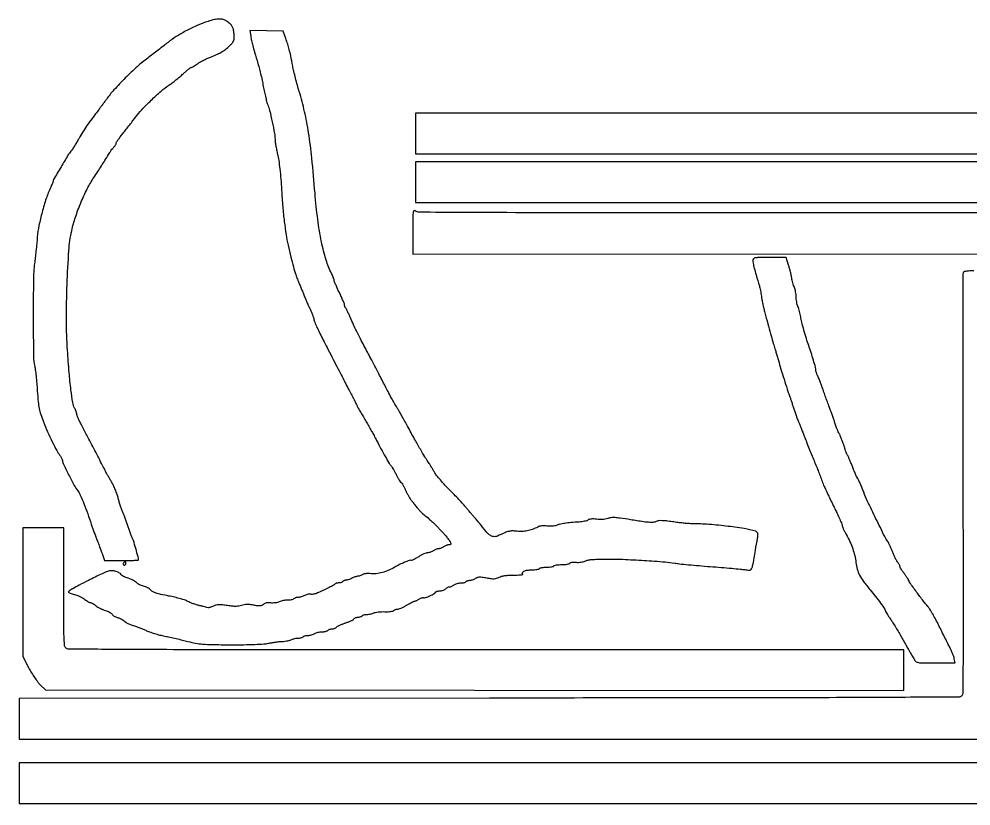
# Model space of a CAD drawing. Extents: x 0 to 1200, y 0 to 2041.
# Drawn here: x 0 to 725, y 1441 to 2041 of the extents above; entities that cross this region are included whole.
import ezdxf

# ---------------------------------------------------------------- set-up
doc = ezdxf.new("R2010")
doc.units = 0

msp = doc.modelspace()

# ---------------------------------------------------------------- linework, layer by layer
for points in [[(144, 2039.063375, 0.025963), (136.20348, 2036.122873, 0.017905), (127.697446, 2032.030962, 0.018076), (119.700339, 2027.448548, 0.031769), (113.5, 2023.022045, -0.004309), (110.210706, 2020.389745, -0.002234), (106.059375, 2017.15578, -0.00222), (101.764193, 2013.870811, -0.003374), (98, 2011.058134, 0.024954), (90.185675, 2004.675824, 0.012534), (80.945893, 1995.89681, 0.012446), (72.303456, 1986.822163, 0.029964), (66.5, 1979.589623, -0.001477), (64.858592, 1977.286801, -0.001564), (63.234375, 1975.037168, -0.00149), (61.823296, 1973.107681, -0.007145), (61, 1972.021785, 0.004667), (55.698634, 1965.101012, 0.00998), (51.763585, 1959.639712, 0.012029), (48.550542, 1954.739386, 0.0116), (45.536269, 1949.631239, -0.007141), (43.921417, 1946.838018, -0.006866), (42.20662, 1944.054861, -0.006816), (40.62818, 1941.643339, -0.024614), (39.528523, 1940.173796, 0.036899), (37.271483, 1936.99796, 0.002926), (31.973695, 1928.124717, 0.001078), (26.363381, 1918.554732, 0.132794), (26, 1917.210641, -0.093231), (25.937026, 1916.875848, -0.003336), (25.452011, 1915.656289, -0.006046), (24.849253, 1914.21976, -0.004188), (24.134507, 1912.609531, 0.024415), (20.685495, 1903.906384, 0.01652), (17.577777, 1893.695684, 0.01661), (15.182461, 1883.428388, 0.027049), (13.917267, 1874.571791, -0.002411), (13.462516, 1869.67653, -0.001638), (12.899759, 1864.108589, -0.00165), (12.321125, 1858.736926, -0.003312), (11.822139, 1854.5, 0.028141), (10.972094, 1841.942259, 0.003185), (10.830932, 1813.429958, 0.002139), (10.998297, 1784.052816, 0.052872), (11.933538, 1776, -0.024086), (12.385276, 1773.416482, -0.004541), (12.939321, 1768.655857, -0.004845), (13.482627, 1763.077454, -0.004423), (13.935994, 1757.317811, 0.006426), (14.620949, 1749.040007, 0.024839), (15.365891, 1743.941282, 0.030685), (16.530676, 1739.492906, 0.013862), (18.57123, 1733.817811, 0.010516), (21.771441, 1726.118441, 0.010196), (25.324147, 1718.479925, 0.009983), (28.706917, 1711.913451, 0.039775), (31.169334, 1708.115141, -0.022984), (31.870028, 1707.109873, -0.024235), (32.462242, 1706.061748, -0.024796), (32.881339, 1705.113768, -0.091927), (33, 1704.473816, 0.113272), (33.537932, 1702.129769, 0.003771), (37.792693, 1693.514112, 0.00694), (42.064428, 1685.311479, 0.038075), (44.757438, 1681.111151, -0.055908), (46.65265, 1677.909941, -0.009682), (49.419683, 1671.4282, -0.010557), (52.337976, 1663.745072, -0.009921), (54.993729, 1655.785656, 0.009787), (55.500088, 1654.266715, 0.001962), (56.465871, 1651.581614, 0.002073), (57.61518, 1648.465449, 0.001933), (58.816985, 1645.285656, -0.001254), (60.080312, 1641.956773, -0.001026), (61.414698, 1638.391724, -0.001036), (62.62835, 1635.108036, -0.002735), (63.479725, 1632.75), (65.165416, 1628), (78.082708, 1628, 0.005443), (83.03453, 1628.053907, 0.009076), (87.200511, 1628.220313, 0.003276), (90.707323, 1628.447255, 0.400128), (90.982862, 1628.75, 0.059699), (90.667404, 1630.954955, 0.003945), (88.95806, 1637.149307, 0.004232), (87.157309, 1643.281955, 0.053242), (86.21768, 1645.50158, -0.03291), (85.658684, 1646.685763, -0.005901), (84.790204, 1648.969214, -0.006349), (83.836816, 1651.673503, -0.005699), (82.91628, 1654.5, 0.006989), (81.951474, 1657.436662, 0.006162), (80.86505, 1660.471875, 0.006201), (79.817779, 1663.1844, 0.018585), (79.011284, 1665, -0.025791), (78.236485, 1666.814239, -0.008859), (77.299072, 1669.512828, -0.008778), (76.368492, 1672.5312, -0.010048), (75.588177, 1675.447924, 0.021731), (74.691124, 1678.512399, 0.013951), (73.399062, 1681.985817, 0.014022), (71.940968, 1685.321727, 0.02541), (70.537089, 1687.947924, -0.003172), (69.15907, 1690.271056, -0.00298), (67.781447, 1692.660026, -0.002964), (66.585085, 1694.792864, -0.010279), (65.84798, 1696.192589, 0.003167), (63.64678, 1700.520774, 0.00025), (57.715866, 1711.988018, 0.000367), (51.73471, 1723.517556, 0.001096), (47.620329, 1731.392152, -0.007772), (46.233742, 1734.134558, -0.010316), (45.063472, 1736.673189, -0.007889), (44.167978, 1738.817829, -0.095228), (44, 1739.691812, 0.070031), (43.894973, 1740.437992, 0.016963), (43.509723, 1741.625964, 0.017072), (42.969852, 1742.971158, 0.01623), (42.330971, 1744.29966, -0.080083), (40.928652, 1748.518748, -0.009768), (39.549217, 1758.200306, -0.009649), (38.201962, 1771.273177, -0.004327), (36.911957, 1788.5, -0.016239), (36.152123, 1811.09525, -0.009151), (36.62296, 1838.526765, -0.008373), (37.973505, 1864.370375, -0.036672), (40.140612, 1879.5, -0.025834), (42.954251, 1889.776816, -0.019003), (47.080175, 1900.842403, -0.019193), (51.951181, 1911.372226, -0.029793), (57.02054, 1920, 0.003054), (60.000026, 1924.501518, 0.003577), (62.769534, 1928.808823, 0.003649), (65.427988, 1933.077785, 0.003454), (68.073453, 1937.463525, -0.011769), (69.10557, 1939.111993, -0.010275), (70.260459, 1940.787542, -0.010386), (71.367148, 1942.259131, -0.029965), (72.213525, 1943.213525, 0.02888), (72.897235, 1943.981133, 0.030419), (73.475223, 1944.809711, 0.031935), (73.880869, 1945.58054, 0.105533), (74, 1946.138681, -0.144616), (74.210245, 1946.850383, -0.007297), (75.569783, 1948.884949, -0.011196), (77.296596, 1951.273014, -0.007833), (79.343943, 1953.888681, 0.00301), (81.685149, 1956.821066, 0.002067), (84.306464, 1960.17355, 0.002084), (86.803374, 1963.422159, 0.004238), (88.733372, 1966, -0.030656), (93.516125, 1971.730701, -0.012448), (100.680464, 1978.948763, -0.012474), (108.215146, 1985.81882, -0.029715), (114.222, 1990.432171, 0.012532), (116.637951, 1992.159056, 0.006536), (119.565212, 1994.42489, 0.006495), (122.510101, 1996.829652, 0.009864), (125, 1999.002437, -0.007038), (127.168127, 2000.916123, -0.010359), (129.130103, 2002.529982, -0.00601), (130.810171, 2003.822128, -0.161758), (131.336522, 2003.998226, 0.124617), (131.851092, 2004.129659, 0.008829), (133.150338, 2004.866137, 0.012023), (134.680771, 2005.820086, 0.008763), (136.336522, 2006.950325, -0.024771), (138.358725, 2008.237827, -0.012272), (141.039478, 2009.67765, -0.012148), (143.898623, 2011.037841, -0.017403), (146.5, 2012.091824, 0.019693), (151.100522, 2013.980359, 0.031453), (154.844865, 2015.986189, 0.033465), (158.13947, 2018.346126, 0.02664), (161.364637, 2021.301393, 0.03111), (162.945016, 2023.126811, 0.091208), (163.694577, 2024.60439, 0.075678), (163.942027, 2026.406173, 0.01704), (163.791072, 2029.505848, 0.028595), (163.302912, 2032.972105, 0.084002), (162.446299, 2035.215885, 0.082103), (160.887155, 2037.08152, 0.026505), (158.027494, 2039.290924, 0.086011), (155.50711, 2040.456658, 0.069572), (152.544536, 2040.822, 0.051472), (148.841224, 2040.37894, 0.021708)], [(176.475776, 2027.780572, 0.015814), (177.104522, 2024.42154, 0.01082), (178.020671, 2020.650116, 0.00673), (179.476557, 2015.458389, 0.001672), (182.002549, 2007, -0.011779), (182.902218, 2003.749168, -0.004483), (184.008577, 1999.178125, -0.004437), (185.122575, 1994.187795, -0.005419), (186.072447, 1989.5, 0.005702), (186.972983, 1985.068612, 0.006505), (187.938084, 1980.85, 0.005939), (188.845444, 1977.293371, 0.036123), (189.46751, 1975.5, -0.042688), (190.919451, 1971.129974, -0.00695), (192.884584, 1962.405673, -0.006776), (194.609851, 1953.628949, -0.045599), (195.005668, 1949.213812, 0.033997), (195.124015, 1947.429865, 0.008054), (195.570783, 1944.480134, 0.008251), (196.196183, 1941.09949, 0.008053), (196.937425, 1937.713812, -0.022099), (197.804545, 1933.142227, -0.007864), (198.650399, 1926.545717, -0.007312), (199.404704, 1918.808384, -0.005947), (199.992798, 1910.5, 0.006169), (200.898113, 1897.790219, 0.008368), (202.048958, 1886.341277, 0.0094), (203.401456, 1876.436991, 0.017621), (204.925877, 1868.5, 0.003862), (207.084169, 1859.393693, 0.00673), (209.033541, 1851.88166, 0.007525), (210.736405, 1846.013038, 0.029906), (212.047713, 1842.5, -0.00491), (212.903363, 1840.516286, -0.001927), (214.045473, 1837.765625, -0.001908), (215.257721, 1834.781625, -0.002378), (216.360072, 1832, 0.00552), (217.521162, 1829.123064, 0.003652), (218.915177, 1825.843644, 0.003675), (220.316705, 1822.676302, 0.007126), (221.491178, 1820.169853, -0.01254), (222.526476, 1817.896684, -0.011009), (223.494777, 1815.474292, -0.011133), (224.271973, 1813.248853, -0.032314), (224.673682, 1811.669853, 0.053531), (225.238731, 1809.786496, 0.006391), (226.98036, 1805.792684, 0.007563), (229.189939, 1801.088607, 0.006146), (231.695412, 1796.113753, -0.000367), (234.678258, 1790.3576, -0.000195), (238.366782, 1783.220052, -0.000194), (242.132879, 1775.918501, -0.0003), (245.37695, 1769.613753, 0.000819), (248.240929, 1764.06186, 0.001111), (250.846479, 1759.058415, 0.000737), (253.049706, 1754.865453, 0.012437), (253.813759, 1753.5, -0.012903), (254.341394, 1752.554987, -0.006746), (254.951784, 1751.353125, -0.006705), (255.545001, 1750.102872, -0.0102), (256.023313, 1749, 0.018158), (256.581627, 1747.7668, 0.0066), (257.458926, 1746.059375, 0.006534), (258.468846, 1744.2147, 0.007749), (259.472299, 1742.5, -0.0022), (260.479502, 1740.821891, -0.002023), (261.500658, 1739.0875, -0.00202), (262.398737, 1737.533546, -0.006681), (262.972299, 1736.5, 0.005157), (263.541905, 1735.466167, 0.001571), (264.425376, 1733.9125, 0.001572), (265.426094, 1732.178107, 0.001716), (266.409102, 1730.5, -0.006435), (267.563737, 1728.485548, -0.002379), (269.140439, 1725.61875, -0.002357), (270.831844, 1722.473194, -0.002837), (272.390966, 1719.5, 0.005228), (275.692189, 1713.277194, 0.005535), (279.061924, 1707.242674, 0.004565), (282.068788, 1702.104597, 0.037236), (283.633431, 1699.880371, -0.034341), (284.231284, 1699.040847, -0.005901), (285.234626, 1697.360799, -0.006403), (286.36597, 1695.355946, -0.00568), (287.492682, 1693.241496, 0.008379), (288.601538, 1691.187351, 0.011241), (289.678879, 1689.366318, 0.008531), (290.631959, 1687.891641, 0.107004), (291.107307, 1687.433681, -0.116315), (291.577598, 1686.963609, -0.008411), (292.524671, 1685.37365, -0.011421), (293.589827, 1683.412537, -0.008379), (294.684269, 1681.192185, 0.006717), (295.791456, 1678.927029, 0.008073), (296.895268, 1676.828477, 0.007047), (297.876037, 1675.093313, 0.052411), (298.436214, 1674.33029, -0.010818), (298.97746, 1673.708648, -0.003243), (299.775013, 1672.738865, -0.003249), (300.656262, 1671.638496, -0.003517), (301.5, 1670.555245, 0.009766), (303.606487, 1667.919409, 0.022845), (305.306737, 1666.055258, 0.016544), (307.468272, 1664.031134, 0.003139), (311.549848, 1660.5, -0.005903), (313.940981, 1658.408112, -0.005878), (316.285448, 1656.257463, -0.005772), (318.289856, 1654.330864, -0.022877), (319.451557, 1653.078598, 0.00557), (320.38116, 1652.004248, 0.003545), (321.48577, 1650.773709, 0.00356), (322.586762, 1649.581715, 0.006599), (323.5, 1648.632435, -0.024824), (325.3186, 1646.598686, -0.01783), (327.149554, 1644.161531, -0.013302), (328.677562, 1641.839704, -0.137523), (328.993411, 1640.75, -0.221974), (328.862452, 1640.462998, -0.078036), (328.466709, 1640.220313, -0.05909), (327.883294, 1640.054884, -0.039585), (327.19113, 1640, 0.062488), (326.358927, 1639.895586, 0.030896), (325.343408, 1639.568717, 0.030083), (324.317028, 1639.093864, 0.038541), (323.44113, 1638.531803, -0.040143), (322.551503, 1637.964941, -0.029102), (321.482707, 1637.476205, -0.029613), (320.406142, 1637.129579, -0.055179), (319.5, 1637, 0.055179), (318.593858, 1636.870421, 0.029613), (317.517293, 1636.523795, 0.029102), (316.448497, 1636.035059, 0.040143), (315.55887, 1635.468197, -0.048644), (314.642201, 1634.905741, -0.031388), (313.489206, 1634.431283, -0.031459), (312.291347, 1634.106555, -0.0505), (311.239046, 1634, 0.081918), (310.031184, 1633.800772, 0.023461), (308.259074, 1633.105564, 0.022941), (306.303703, 1632.120548, 0.022535), (304.434756, 1630.955111, -0.016105), (302.648274, 1629.808942, -0.021012), (300.940647, 1628.884453, -0.019167), (299.486086, 1628.242093, -0.148773), (298.754581, 1628.181862, 0.137341), (297.174378, 1628.087337, 0.015159), (293.753061, 1626.787669, 0.018595), (289.902174, 1625.019063, 0.018609), (286.194325, 1622.969621, -0.034595), (281.637905, 1620.637964, -0.033526), (276.756101, 1618.928663, -0.035595), (272.109281, 1617.993431, -0.067457), (268.297967, 1618.021104, 0.027636), (266.391517, 1618.186832, 0.033738), (264.602695, 1618.122412, 0.037403), (263.034432, 1617.839921, 0.06351), (261.797967, 1617.346291, -0.025153), (260.798177, 1616.855427, -0.021111), (259.694543, 1616.435116, -0.021634), (258.652065, 1616.137145, -0.053422), (257.864307, 1616.035435, 0.05773), (257.042694, 1615.922172, 0.01882), (255.867709, 1615.571594, 0.018474), (254.580958, 1615.080579, 0.019814), (253.364307, 1614.506161, -0.02118), (252.143591, 1613.933895, -0.019481), (250.844664, 1613.449327, -0.019904), (249.652977, 1613.108842, -0.058781), (248.809017, 1613.006161, 0.053235), (248.116348, 1612.929649, 0.048678), (247.433213, 1612.70806, 0.051918), (246.859508, 1612.383614, 0.10003), (246.5, 1612, -0.128561), (246.096789, 1611.615613, -0.04604), (245.363811, 1611.29375, -0.041947), (244.457084, 1611.073871, -0.038534), (243.5, 1611, 0.035301), (242.546823, 1610.93262, 0.03989), (241.651897, 1610.731666, 0.043729), (240.933637, 1610.43808, 0.136284), (240.553474, 1610.086523, -0.112534), (240.094838, 1609.62077, -0.011453), (238.76107, 1608.810231, -0.013858), (237.102677, 1607.914027, -0.010625), (235.244457, 1607.024452, 0.001693), (233.19779, 1606.089224, 0.001303), (230.969913, 1605.055008, 0.001317), (228.892126, 1604.077201, 0.003141), (227.355246, 1603.337137, -0.034276), (226.014969, 1602.791647, -0.032531), (224.589286, 1602.42311, -0.034218), (223.2861, 1602.266616, -0.089734), (222.355246, 1602.386311, 0.08747), (221.441783, 1602.507943, 0.036554), (220.203588, 1602.364674, 0.034741), (218.868668, 1602.012804, 0.037942), (217.635693, 1601.487102, -0.026769), (216.378833, 1600.917737, -0.021364), (214.970729, 1600.436836, -0.021848), (213.625561, 1600.103811, -0.049792), (212.585693, 1600, 0.047798), (211.660497, 1599.911352, 0.037584), (210.68834, 1599.646293, 0.038741), (209.814901, 1599.25754, 0.072426), (209.19589, 1598.79589, -0.109095), (208.494733, 1598.34838, -0.036752), (207.321407, 1598.014455, -0.034511), (205.928481, 1597.825542, -0.033275), (204.505549, 1597.826565, 0.037285), (202.969174, 1597.815363, 0.025243), (201.232749, 1597.58428, 0.025486), (199.568214, 1597.187968, 0.045452), (198.259659, 1596.672066, -0.051366), (196.902568, 1596.155446, -0.030568), (195.206151, 1595.811594, -0.029704), (193.400566, 1595.667791, -0.036054), (191.705388, 1595.756005, 0.029676), (189.892875, 1595.873502, 0.051786), (188.39609, 1595.726228, 0.061837), (187.158586, 1595.309152, 0.071867), (186.128751, 1594.616518, -0.075364), (184.936614, 1593.826713, -0.090262), (183.635372, 1593.488009, -0.053212), (181.80783, 1593.545992, -0.011189), (178.647658, 1594.057337, 0.016269), (175.726526, 1594.499606, 0.034552), (173.443529, 1594.610763, 0.04184), (171.467383, 1594.404383, 0.039843), (169.519381, 1593.870848, -0.043916), (167.468656, 1593.327068, -0.040053), (165.289636, 1593.127434, -0.029904), (162.595032, 1593.2582, -0.011322), (158.857301, 1593.750373, 0.010582), (154.904139, 1594.276866, 0.036365), (152.31883, 1594.37656, 0.050724), (150.233452, 1594.092215, 0.039747), (148.062216, 1593.381529, -0.005224), (146.680182, 1592.820967, -0.008178), (145.478727, 1592.370757, -0.003266), (144.449673, 1592.011785, -0.220296), (144.269622, 1592.03068, 0.073848), (144.079154, 1592.10915, 0.000466), (142.285246, 1592.552785, 0.001882), (140.231525, 1593.050451, 0.001198), (137.83781, 1593.614917, -0.015469), (135.238541, 1594.306714, -0.013381), (132.556767, 1595.18893, -0.01358), (130.169132, 1596.119772, -0.037736), (128.568188, 1596.94173, 0.058692), (126.705813, 1597.801526, 0.010413), (123.023155, 1598.918308, 0.01114), (118.627764, 1600.046893, 0.009831), (114, 1601.030341, -0.006866), (108.071619, 1602.253487, -0.026308), (104.440001, 1603.257789, -0.043196), (102.066233, 1604.285957, -0.090307), (100.5, 1605.540145, 0.061685), (99.462505, 1606.472587, 0.032572), (97.978752, 1607.369646, 0.031843), (96.317282, 1608.101672, 0.042326), (94.725539, 1608.536607, -0.037572), (93.183284, 1608.942326, -0.034341), (91.670187, 1609.583844, -0.036102), (90.398568, 1610.349261, -0.086661), (89.624651, 1611.125498, 0.091609), (88.781457, 1611.954772, 0.026297), (87.205852, 1612.903061, 0.025516), (85.28171, 1613.804636, 0.024627), (83.253083, 1614.517483, -0.021489), (81.280925, 1615.196624, -0.027187), (79.527663, 1615.998538, -0.027158), (78.172249, 1616.806674, -0.154319), (77.655468, 1617.455454, 0.141219), (77.182472, 1618.081551, 0.034672), (76.087613, 1618.789373, 0.032754), (74.669107, 1619.455631, 0.027654), (73.093905, 1619.974714, 0.072704), (70.219935, 1620.315078, 0.077005), (67.428189, 1619.804244, 0.029811), (63.249238, 1618.065477, 0.002586), (52.913065, 1612.956468, 0.004702), (45.750622, 1609.285336, 0.014446), (41.000231, 1606.616097, 0.012621), (37.82249, 1604.596873, 0.472275), (37.749799, 1603.850201, 0.089894), (38.397828, 1603.401041, 0.017505), (39.717282, 1602.855924, 0.018082), (41.321548, 1602.323193, 0.015861), (43.031441, 1601.881601, -0.033217), (44.881181, 1601.3348, -0.022464), (46.908407, 1600.480677, -0.022678), (48.801452, 1599.473319, -0.041307), (50.229023, 1598.460743, 0.020692), (51.447425, 1597.518783, 0.023517), (52.689949, 1596.722843, 0.023591), (53.796556, 1596.153008, 0.1075), (54.5, 1596, -0.106191), (55.200082, 1595.84962, -0.024049), (56.289363, 1595.294565, -0.023864), (57.509103, 1594.517775, -0.021182), (58.700549, 1593.598518, 0.038308), (60.095644, 1592.596368, 0.020562), (61.951616, 1591.569804, 0.020359), (63.9415, 1590.673051, 0.029922), (65.760268, 1590.064553, -0.031504), (67.442136, 1589.495939, -0.032629), (69.01887, 1588.72602, -0.034526), (70.284871, 1587.881101, -0.10586), (70.947478, 1587.098138, 0.087176), (71.531917, 1586.353296, 0.043748), (72.491324, 1585.63279, 0.041666), (73.644287, 1585.042168, 0.04822), (74.824862, 1584.685028, -0.046832), (76.141421, 1584.290727, -0.023539), (77.718913, 1583.56409, -0.023146), (79.292177, 1582.652801, -0.031658), (80.610378, 1581.682384, 0.036301), (81.97134, 1580.699821, 0.023151), (83.679298, 1579.752403, 0.023239), (85.450025, 1578.975014, 0.039494), (87, 1578.5154, -0.028149), (88.750356, 1578.039246, -0.009582), (91.234375, 1577.15762, -0.009492), (93.94617, 1576.07702, -0.010794), (96.5, 1574.937261, 0.024028), (99.401914, 1573.733175, 0.011468), (103.234375, 1572.453224, 0.011339), (107.307066, 1571.296561, 0.015829), (111, 1570.461495, -0.005841), (114.906827, 1569.659726, -0.003226), (119.662205, 1568.593601, -0.003216), (124.469212, 1567.450666, -0.005163), (128.552188, 1566.407297, 0.019047), (134.487577, 1565.064917, 0.026866), (139.863752, 1564.35869, 0.015675), (147.085917, 1564.029512, 0.00258), (161.052188, 1563.903255, 0.003854), (171.206047, 1563.942114, 0.006512), (179.713383, 1564.151085, 0.006737), (186.407326, 1564.493158, 0.036695), (190, 1564.99171, -0.011624), (192.46944, 1565.461509, -0.007468), (195.353125, 1565.896791, -0.007505), (198.189929, 1566.238474, -0.013954), (200.5, 1566.416594, 0.018726), (202.574481, 1566.596478, 0.017614), (204.672876, 1566.933325, 0.017897), (206.510205, 1567.363875, 0.056417), (207.684259, 1567.831017, -0.044285), (208.736637, 1568.279539, -0.023222), (210.110116, 1568.656611, -0.022911), (211.564323, 1568.914755, -0.032479), (212.875242, 1569, 0.030726), (214.071553, 1569.073584, 0.036597), (215.180288, 1569.29375, 0.039684), (216.062451, 1569.614277, 0.148422), (216.5, 1570, -0.147556), (216.935981, 1570.385655, -0.039987), (217.810735, 1570.70625, -0.036833), (218.909593, 1570.926403, -0.031034), (220.0942, 1571, 0.040387), (221.3956, 1571.105292, 0.027504), (222.84672, 1571.424394, 0.027781), (224.221869, 1571.890807, 0.048902), (225.285183, 1572.444746, -0.055542), (226.370393, 1572.991944, -0.029117), (227.817744, 1573.436238, -0.028566), (229.372118, 1573.723111, -0.038816), (230.796498, 1573.791244, 0.03253), (232.143092, 1573.83872, 0.033151), (233.463491, 1574.060698, 0.03511), (234.577921, 1574.409129, 0.103412), (235.246498, 1574.846498, -0.074637), (235.845116, 1575.288855, -0.038529), (236.700816, 1575.661159, -0.037226), (237.659187, 1575.915026, -0.046165), (238.577555, 1576, 0.054831), (239.494548, 1576.100863, 0.043104), (240.448684, 1576.401518, 0.044419), (241.296658, 1576.843191, 0.077429), (241.889513, 1577.366871, -0.093096), (242.651768, 1577.99909, -0.017163), (244.284828, 1578.833643, -0.017894), (246.289952, 1579.686911, -0.015452), (248.450788, 1580.440703, 0.016096), (250.615204, 1581.198869, 0.018373), (252.631204, 1582.065181, 0.017808), (254.275767, 1582.917629, 0.091314), (255.061275, 1583.573832, -0.07869), (255.683047, 1584.120288, -0.044339), (256.578273, 1584.581063, -0.042908), (257.588848, 1584.894731, -0.053851), (258.563428, 1585, 0.039551), (259.496232, 1585.073901, 0.04255), (260.382443, 1585.29375, 0.046682), (261.100548, 1585.61574, 0.126268), (261.5, 1586, -0.148422), (261.937549, 1586.385723, -0.039684), (262.819712, 1586.70625, -0.036597), (263.928447, 1586.926416, -0.030726), (265.124758, 1587, 0.032048), (266.433213, 1587.083952, 0.022851), (267.879803, 1587.337993, 0.023184), (269.242424, 1587.709094, 0.044816), (270.281426, 1588.150615, -0.07596), (271.505073, 1588.583143, -0.018694), (273.619441, 1588.904329, -0.018706), (276.096645, 1589.092864, -0.017731), (278.625815, 1589.100694, 0.015653), (281.075714, 1589.098098, 0.023315), (283.212569, 1589.262673, 0.021202), (284.891104, 1589.5437, 0.205037), (285.469147, 1589.950079, -0.113108), (285.866669, 1590.352856, -0.049908), (286.538536, 1590.691586, -0.045903), (287.354488, 1590.922243, -0.045971), (288.198418, 1591, 0.083333), (289.306738, 1591.186011, 0.018656), (291.099903, 1591.88125, 0.018859), (293.135192, 1592.85162, 0.017249), (295.154424, 1594, -0.008642), (297.096259, 1595.149035, -0.011585), (298.897504, 1596.11875, -0.008852), (300.423051, 1596.861307, -0.109253), (301.050206, 1597, 0.089203), (301.595261, 1597.098021, 0.019158), (302.485322, 1597.468242, 0.019433), (303.496925, 1597.983825, 0.017458), (304.50314, 1598.594014, -0.0335), (305.528683, 1599.171795, -0.036043), (306.597887, 1599.591472, -0.038702), (307.558991, 1599.811056, -0.119472), (308.217957, 1599.751211, 0.174772), (309.722276, 1599.777786, 0.01803), (313.043116, 1601.180908, 0.020206), (316.2453, 1602.83269, 0.125803), (317.564009, 1604.103569, -0.152196), (317.962443, 1604.449617, -0.038339), (318.783235, 1604.736673, -0.035562), (319.816967, 1604.934088, -0.02941), (320.936572, 1605, 0.047248), (322.107014, 1605.11085, 0.041217), (323.292851, 1605.440625, 0.043345), (324.320455, 1605.924733, 0.088019), (325, 1606.5, -0.054914), (325.596389, 1607.076398, -0.042206), (326.357298, 1607.568717, -0.04331), (327.158415, 1607.910588, -0.074447), (327.872445, 1608.031803, 0.065485), (328.633939, 1608.147142, 0.029208), (329.592112, 1608.485547, 0.028295), (330.578457, 1608.967464, 0.034141), (331.44113, 1609.531803, -0.062136), (332.417288, 1610.095194, -0.030935), (333.766697, 1610.568717, -0.030138), (335.245502, 1610.892238, -0.0388), (336.632113, 1611, 0.028472), (337.92155, 1611.073486, 0.034799), (339.108869, 1611.29375, 0.037328), (340.050366, 1611.613735, 0.154968), (340.5, 1612, -0.122535), (340.893418, 1612.384064, -0.047679), (341.588164, 1612.70625, -0.043521), (342.442006, 1612.92605, -0.041265), (343.336511, 1613, 0.05432), (344.344083, 1613.109786, 0.029391), (345.545584, 1613.449867, 0.028913), (346.741944, 1613.945005, 0.040221), (347.741454, 1614.531461, -0.065898), (349.173134, 1615.275731, -0.076362), (350.678812, 1615.573703, -0.046236), (352.740558, 1615.471645, -0.010087), (356.254127, 1614.897272, 0.011465), (359.821477, 1614.324194, 0.04646), (362.018398, 1614.228563, 0.065921), (363.790189, 1614.55281, 0.041172), (365.740507, 1615.365811, -0.053732), (367.601979, 1616.08757, -0.028356), (370.030754, 1616.594668, -0.023519), (373.019593, 1616.900909, -0.01377), (376.617007, 1617, 0.008015), (379.531745, 1617.046727, 0.015225), (381.873378, 1617.193285, 0.013034), (383.589299, 1617.398481, 0.616933), (383.675343, 1617.657991, -0.327135), (383.494324, 1618.831285, -0.161334), (384.634803, 1619.940802, -0.074709), (387.199365, 1620.741389, -0.038381), (390.563428, 1621, 0.017506), (392.645605, 1621.072924, 0.024221), (394.501193, 1621.29375, 0.022272), (395.971516, 1621.609317, 0.192649), (396.5, 1622, -0.186738), (397.014908, 1622.389812, -0.024736), (398.370564, 1622.70625, -0.025914), (400.085157, 1622.926989, -0.019058), (402, 1623, 0.019058), (403.914843, 1623.073011, 0.025914), (405.629436, 1623.29375, 0.024736), (406.985092, 1623.610188, 0.186738), (407.5, 1624, -0.193442), (408.030344, 1624.390806, -0.02194), (409.517439, 1624.70625, -0.023992), (411.393511, 1624.927088, -0.017301), (413.5, 1625, 0.018911), (415.610583, 1625.079856, 0.025757), (417.499604, 1625.321326, 0.024507), (418.993415, 1625.667384, 0.187288), (419.558018, 1626.093874, -0.181185), (420.087375, 1626.503644, -0.041137), (421.214921, 1626.753454, -0.036132), (422.684164, 1626.846979, -0.02416), (424.367035, 1626.750995, 0.032144), (426.154394, 1626.677638, 0.026233), (428.063714, 1626.822451, 0.027029), (429.824514, 1627.146863, 0.056271), (431.134445, 1627.623045, -0.060526), (433.323856, 1628.397971, -0.034), (436.116798, 1628.823812, -0.015926), (440.61645, 1629.05567, -0.00219), (450, 1629.198802, -0.014551), (459.987086, 1629.016732, -0.00374), (476.101247, 1628.132644, -0.003125), (492.122112, 1627.032851, -0.02473), (499.5, 1626.111478, 0.016534), (503.024381, 1625.612569, 0.002682), (509.90625, 1624.906806, 0.002956), (518.020063, 1624.167051, 0.002597), (526.5, 1623.488786, -0.001681), (534.927029, 1622.830289, -0.001995), (542.880821, 1622.149897, -0.001732), (549.587025, 1621.525841, -0.012793), (552.775135, 1621.135474, 0.033687), (556.581842, 1620.83, 0.275768), (558.028548, 1621.668802, 0.081809), (558.850602, 1623.963868, 0.001709), (560.993465, 1635.924892, 0.001971), (562.580798, 1645.176841, 0.037078), (562.851042, 1648.110814, 0.156538), (562.420045, 1649.540342, 0.170057), (561.25, 1650.394372, 0.034386), (552.333622, 1652.434023, 0.010148), (538.43949, 1654.333141, 0.01059), (523.735295, 1655.724878, 0.018471), (511.5, 1656.168606, -0.021002), (509.338471, 1656.257953, -0.005191), (505.80484, 1656.590002, -0.005302), (501.763361, 1657.055522, -0.005289), (497.729243, 1657.607004, 0.007677), (493.140052, 1658.212057, 0.020016), (489.820873, 1658.463824, 0.026181), (487.434824, 1658.424043, 0.105988), (486.044984, 1658.024075, -0.087479), (483.66944, 1657.245054, -0.049785), (480.640183, 1657.115078, -0.022848), (475.784305, 1657.613553, -0.003152), (465.749683, 1659.174175, 0.004208), (458.05197, 1660.354704, 0.022368), (453.814642, 1660.775703, 0.041252), (450.929865, 1660.694458, 0.05916), (448.441363, 1660.114957, -0.039518), (446.601832, 1659.609848, -0.029614), (444.517904, 1659.337876, -0.027691), (442.263597, 1659.303615, -0.024131), (439.912111, 1659.512088, 0.018007), (437.584545, 1659.747195, 0.038322), (435.776298, 1659.725591, 0.050971), (434.400084, 1659.460336, 0.100451), (433.422802, 1658.935932, -0.094479), (432.50694, 1658.430438, -0.022523), (430.822476, 1657.962641, -0.022364), (428.805336, 1657.593232, -0.020458), (426.702371, 1657.391792, 0.008809), (420.706232, 1656.958091, 0.014433), (415.650345, 1656.355191, 0.016062), (411.666206, 1655.631547, 0.062136), (409.299172, 1654.805125, -0.070365), (408.110064, 1654.411698, -0.028276), (406.406809, 1654.202023, -0.026334), (404.449976, 1654.176007, -0.024219), (402.445203, 1654.352456, 0.023796), (400.224643, 1654.549791, 0.036041), (398.286853, 1654.489702, 0.041352), (396.602316, 1654.173223, 0.05408), (395.146031, 1653.5976, -0.034942), (391.194632, 1651.85845, -0.036665), (387.102036, 1650.719326, -0.037985), (383.032658, 1650.219416, -0.044576), (379.150546, 1650.385641, 0.030998), (375.843534, 1650.617208, 0.062258), (373.24849, 1650.313713, 0.039702), (370.14286, 1649.284053, 0.00659), (364.36916, 1646.756183, -0.134397), (361.514767, 1646.299439, -0.129115), (358.776283, 1647.346919, -0.065252), (355.558358, 1650.359561, -0.013476), (350.782263, 1656.5, 0.015879), (350.325294, 1657.081717, 0.002291), (349.350068, 1658.234375, 0.002597), (348.183075, 1659.586657, 0.002218), (346.939442, 1661, -0.003932), (345.487826, 1662.661153, -0.00194), (343.667954, 1664.79375, -0.001925), (341.796216, 1667.021771, -0.00281), (340.166027, 1669, 0.014301), (338.187264, 1671.291819, 0.004266), (335.039574, 1674.675, 0.004275), (331.438144, 1678.415656, 0.004611), (327.862309, 1682, -0.011612), (324.349556, 1685.621119, -0.010948), (320.937349, 1689.471875, -0.010977), (318.065243, 1693.014555, -0.036946), (316.417502, 1695.5, 0.006013), (315.185409, 1697.634056, 0.004758), (313.803676, 1699.9125, 0.004812), (312.480821, 1702.002567, 0.011932), (311.461279, 1703.5, -0.019995), (309.16253, 1706.996092, -0.005072), (305.7182, 1712.854249, -0.00435), (301.369942, 1720.579373, -0.002178), (296, 1730.417949, 0.002433), (293.711443, 1734.605848, 0.002437), (291.383272, 1738.769342, 0.002381), (289.316571, 1742.383066, 0.00969), (288.006883, 1744.550007, -0.007507), (285.714518, 1748.305694, -0.008781), (283.656257, 1751.938867, -0.005435), (281.069939, 1756.822876, -0.001117), (276.619572, 1765.5, 0.001317), (274.066615, 1770.472724, 0.000795), (271.016201, 1776.353125, 0.000796), (267.967107, 1782.185486, 0.001397), (265.423178, 1787, -0.001245), (260.048273, 1797.164817, -0.005613), (256.989213, 1803.147153, -0.008651), (254.74921, 1807.854341, -0.006915), (252.494218, 1813, 0.005729), (251.380111, 1815.558766, 0.007498), (250.300329, 1817.869687, 0.005709), (249.348323, 1819.774299, 0.067608), (248.876114, 1820.45, -0.058847), (248.540493, 1820.912834, -0.036816), (248.257358, 1821.520157, -0.036597), (248.064054, 1822.16915, -0.054134), (248, 1822.759045, 0.093156), (247.834732, 1823.638393, 0.005597), (246.825, 1826.146416, 0.008233), (245.532233, 1829.11751, 0.005979), (244, 1832.382077, -0.005683), (242.467707, 1835.641751, -0.007897), (241.175, 1838.597695, -0.005198), (240.160118, 1841.094502, -0.094196), (240, 1841.936878, 0.077675), (239.888051, 1842.653161, 0.014349), (239.442858, 1843.916635, 0.015089), (238.829444, 1845.377078, 0.013242), (238.103346, 1846.863845, -0.04732), (233.937838, 1857.107607, -0.022001), (230.416889, 1871.033155, -0.018822), (227.563775, 1888.06088, -0.012065), (225.477627, 1908, 0.005273), (223.046023, 1934.74627, 0.013143), (220.549678, 1954.220133, 0.017017), (217.515763, 1970.18397, 0.018361), (213.464996, 1985.5, -0.006586), (212.064377, 1990.332489, -0.004729), (210.622108, 1995.765625, -0.004776), (209.347338, 2000.964353, -0.010259), (208.485505, 2005, 0.002979), (206.939484, 2012.793333, 0.011436), (205.838297, 2017.612086, 0.015768), (204.709911, 2021.54999, 0.010428), (203.178435, 2026), (201.156373, 2031.5), (188.485123, 2031.780572), (175.813874, 2032.061144)], [(299.999996, 1878.904988), (299.999993, 1861.5), (749.999996, 1861.752199), (1200, 1862.004398), (1200, 1877.502199), (1200, 1893), (751.828741, 1893, -0.000073), (478.516623, 1893.039785, -0.000847), (371.605429, 1893.251943, -0.000209), (304.739694, 1893.525806, -0.184825), (301.828741, 1894.654988, 0.350987), (300.86702, 1894.713201, 0.213287), (300.252495, 1893.678349, 0.027379), (300.03414, 1890.094236, 0.001526)], [(559, 1856.668409, 0.052972), (559.217765, 1854.618694, 0.010484), (560.070306, 1851.02066, 0.007607), (561.524931, 1845.740825, 0.002108), (563.968539, 1837.5, -0.018345), (564.359865, 1836.003673, -0.007172), (564.794153, 1833.9125, -0.007088), (565.199921, 1831.634127, -0.008754), (565.510606, 1829.5, 0.014214), (565.892931, 1827.060883, 0.005788), (566.54544, 1823.765625, 0.005722), (567.328836, 1820.237621, 0.007265), (568.136522, 1817, 0.001474), (570.391212, 1808.590662, 0.001979), (572.486982, 1800.984451, 0.002125), (574.288481, 1794.649733, 0.007028), (575.551148, 1790.5, -0.004158), (576.185378, 1788.457767, -0.001403), (577.076376, 1785.471875, -0.001396), (578.043105, 1782.164733, -0.001601), (578.947652, 1779, 0.004648), (580.932624, 1772.211993, 0.002896), (583.379512, 1764.290021, 0.002307), (585.733718, 1756.940208, 0.017253), (586.985982, 1753.5, -0.013604), (587.424122, 1752.32313, -0.002256), (588.195539, 1750.03125, -0.002475), (589.077473, 1747.326638, -0.002188), (589.970119, 1744.5, 0.004874), (590.903096, 1741.600001, 0.004661), (591.906056, 1738.675, 0.004623), (592.839286, 1736.10961, 0.016629), (593.503552, 1734.5, -0.008476), (594.197855, 1732.892439, -0.002298), (595.241683, 1730.325, -0.002325), (596.399489, 1727.399999, -0.002412), (597.51574, 1724.5, 0.003098), (598.847645, 1721.053848, 0.001221), (600.722406, 1716.325, 0.001208), (602.773342, 1711.224226, 0.00151), (604.702771, 1706.5, -0.001618), (606.541403, 1701.995305, -0.001704), (608.318925, 1697.55625, -0.001629), (609.826377, 1693.717697, -0.007689), (610.649938, 1691.5, 0.010114), (612.153029, 1687.511831, 0.010691), (613.790119, 1683.661598, 0.00617), (616.219975, 1678.442897, 0.001129), (620.853315, 1668.859816, -0.003832), (623.209857, 1663.917813, -0.005622), (625.199733, 1659.53324, -0.002841), (626.820216, 1655.795754, -0.097838), (627.018115, 1654.859816, 0.092388), (627.180731, 1654.047493, 0.010058), (627.930443, 1652.283821, 0.012046), (628.924479, 1650.205612, 0.009447), (630.098472, 1648, -0.019183), (632.935985, 1642.409337, -0.024532), (635.089827, 1637.051837, -0.026161), (636.599193, 1631.820312, -0.028537), (637.501909, 1626.608926, 0.039579), (638.520494, 1621.41291, 0.05181), (640.297344, 1616.914977, 0.0407), (643.306814, 1612.126535, 0.014743), (648.308775, 1605.838064, -0.009557), (652.475363, 1600.709879, -0.010441), (656.318502, 1595.572991, -0.005658), (659.560203, 1590.935961, -0.150828), (660, 1589.511185, 0.138797), (660.100955, 1589.154513, 0.00339), (661.014527, 1587.692296, 0.007111), (662.130218, 1585.98733, 0.004748), (663.453708, 1584.065861, -0.011767), (665.109839, 1581.587703, -0.004498), (667.3018, 1578.064898, -0.004452), (669.614364, 1574.195539, -0.005451), (671.703708, 1570.537039, 0.001287), (673.703564, 1566.966516, 0.001241), (675.746201, 1563.362475, 0.001226), (677.561309, 1560.196406, 0.004532), (678.730169, 1558.210923, -0.002926), (679.670531, 1556.625252, -0.002437), (680.651953, 1554.929146, -0.002459), (681.535187, 1553.367659, -0.00668), (682.140684, 1552.25, 0.136804), (683.351122, 1550.963772, 0.101589), (685.198535, 1550.307483, 0.032289), (688.704782, 1550.046477, 0.002437), (698.23997, 1550), (713.158911, 1550), (712.481436, 1553.25, 0.033068), (712.030096, 1554.870574, 0.011224), (711.167522, 1557.160937, 0.011105), (710.098409, 1559.655911, 0.012548), (708.959885, 1562, -0.002741), (707.505968, 1564.849829, -0.000861), (705.360398, 1569.131261, -0.00086), (702.982134, 1573.918074, -0.000952), (700.70012, 1578.55323, 0.008492), (698.407658, 1583.037658, 0.008896), (695.998247, 1587.372062, 0.008618), (693.788838, 1591.038148, 0.038576), (692.298756, 1593.05323, -0.015327), (688.865184, 1597.271667, -0.004289), (683.758941, 1604.073548, -0.000977), (678.311193, 1611.491811, -0.159192), (678, 1612.444459, 0.140541), (677.894748, 1612.811515, 0.003665), (676.971875, 1614.264615, 0.00746), (675.841206, 1615.960327, 0.004997), (674.5, 1617.867115, -0.008981), (673.159349, 1619.805758, -0.012304), (672.028125, 1621.600275, -0.00911), (671.156296, 1623.124263, -0.126013), (671, 1623.734571, 0.10313), (670.889244, 1624.265836, 0.020792), (670.464925, 1625.138345, 0.021136), (669.875777, 1626.129065, 0.01838), (669.178469, 1627.115141, -0.037045), (668.322621, 1628.42655, -0.010819), (667.20406, 1630.561948, -0.010807), (666.045292, 1633.027988, -0.01138), (665.014972, 1635.5, 0.005773), (664.052959, 1637.88302, 0.007123), (663.099101, 1640.080789, 0.005983), (662.251415, 1641.901709, 0.051039), (661.781577, 1642.668644, -0.047407), (659.490989, 1646.347541, -0.002066), (652.788965, 1659.942431, -0.003334), (646.433161, 1673.194028, -0.02038), (643.479579, 1680.183948, 0.007007), (642.297229, 1683.204937, 0.006734), (641.015436, 1686.23216, 0.006685), (639.813987, 1688.870136, 0.024132), (638.94674, 1690.5, -0.023361), (638.087415, 1692.10899, -0.006882), (636.921023, 1694.651844, -0.006893), (635.68654, 1697.55135, -0.007362), (634.560211, 1700.421171, 0.005307), (633.501902, 1703.150614, 0.006902), (632.471829, 1705.626155, 0.005294), (631.561102, 1707.672666, 0.060958), (631.101105, 1708.421171, -0.070338), (630.680725, 1709.134759, -0.00895), (630.027615, 1710.798719, -0.010342), (629.324687, 1712.815045, -0.008437), (628.653859, 1715, 0.013542), (627.890778, 1717.3979, 0.009463), (626.906871, 1720.059375, 0.009554), (625.865942, 1722.576416, 0.019531), (624.936037, 1724.5, -0.013124), (624.061705, 1726.251027, -0.010073), (623.19625, 1728.20625, -0.010207), (622.460446, 1730.069231, -0.023708), (622.004759, 1731.5, 0.014444), (621.526887, 1733.102482, 0.003664), (620.657139, 1735.675, 0.003734), (619.619752, 1738.599999, 0.003769), (618.541977, 1741.5, -0.002947), (617.305539, 1744.81024, -0.001446), (615.768475, 1749.038283, -0.001435), (614.19688, 1753.440136, -0.002087), (612.838036, 1757.332452, 0.004324), (611.571246, 1760.909566, 0.004748), (610.280656, 1764.353964, 0.004442), (609.123691, 1767.277054, 0.023784), (608.404081, 1768.832452, -0.023061), (607.870863, 1769.980616, -0.020205), (607.419341, 1771.224302, -0.020694), (607.103475, 1772.381495, -0.055437), (607.006161, 1773.229001, 0.065559), (606.733668, 1775.242842, 0.004624), (605.189587, 1780.722298, 0.00712), (603.368423, 1786.648234, 0.009352), (601.528712, 1792, -0.012737), (599.784037, 1797.189293, -0.007186), (597.92015, 1803.563279, -0.006961), (596.312033, 1809.702258, -0.021595), (595.465456, 1813.89815, 0.015842), (595.099812, 1815.82441, 0.010946), (594.569765, 1817.979514, 0.011049), (593.968464, 1820.030756, 0.022136), (593.387072, 1821.616031, -0.033934), (592.854982, 1823.179982, -0.018605), (592.407453, 1825.154461, -0.018469), (592.100636, 1827.20185, -0.027961), (592, 1829, 0.027223), (591.90242, 1830.79092, 0.018382), (591.605471, 1832.81562, 0.01855), (591.172235, 1834.757738, 0.03472), (590.656923, 1836.282119, -0.020392), (590.094438, 1837.801223, -0.010717), (589.513878, 1839.729747, -0.010644), (589.002771, 1841.734011, -0.016091), (588.651729, 1843.5, 0.013708), (588.276562, 1845.435556, 0.005784), (587.671631, 1848.014063, 0.005718), (586.961505, 1850.755756, 0.007427), (586.245006, 1853.25), (584.500398, 1859), (571.750199, 1859, 0.002357), (563.298293, 1858.960164, 0.042887), (560.617114, 1858.704283, 0.184283), (559.456963, 1858.000397, 0.166764)], [(3, 1603.935458), (3, 1554.870916), (7.57435, 1546.065805, 0.015225), (9.617167, 1542.410155, 0.013234), (11.972294, 1538.707343, 0.013425), (14.283053, 1535.469281, 0.037677), (16.122517, 1533.380347), (20.096333, 1529.5), (347.048166, 1529.250949), (674, 1529.001898), (674, 1544.500949), (674, 1560), (355.571429, 1560, -0.000111), (166.742721, 1560.04182, -0.001117), (88.049481, 1560.252467, -0.000302), (38.068689, 1560.528069, -0.197323), (35.571429, 1561.571429, -0.179495), (34.644852, 1563.59077, -0.010301), (34.267488, 1570.523096, -0.007528), (34.047315, 1582.279885, -0.000917), (34, 1608.071429), (34, 1653), (18.5, 1653), (3, 1653)], [(79.542705, 1626.069098, 0.09691), (79.392636, 1625.670838, 0.097419), (79.40414, 1625.246164, 0.09843), (79.575024, 1624.860961, 0.101208), (79.878903, 1624.574842, 0.157716), (80.271104, 1624.478565, 0.122565), (80.691106, 1624.61591, 0.09613), (81.076686, 1624.976296, 0.065363), (81.36383, 1625.505744, 0.124688), (81.475758, 1626.447359, 0.293249), (81.039042, 1626.965546, 0.232893), (80.270687, 1626.843423, 0.100833)]]:
    msp.add_lwpolyline(points, format="xyb", close=True)
for points in [[(302, 1953.5), (302, 1938), (736, 1938), (1170, 1938), (1170, 1953.5), (1170, 1969), (736, 1969), (302, 1969)], [(302, 1916.5), (302, 1901), (718, 1901), (1134, 1901), (1134, 1916.5), (1134, 1932), (718, 1932), (302, 1932)], [(0, 1458.5), (0, 1443), (600, 1443), (1200, 1443), (1200, 1458.5), (1200, 1474), (600, 1474), (0, 1474)]]:
    msp.add_lwpolyline(points, close=True)
for points in [[(727.42967, 1848.935735, 0.01651), (723.193245, 1848.711075, 0.018786), (720.336743, 1848.356299, 0.20279), (719.372445, 1847.75, 0.15288), (719.006412, 1846.591148, 0.000055), (718.895493, 1800.753554, 0.000868), (718.865836, 1749.098351, 0.000491), (719, 1686.5, -0.000294), (719.213987, 1602.162923, -0.001704), (719.149096, 1557.646569, -0.000459), (718.972017, 1527.027414, -0.177303), (718.214302, 1525, -0.217483), (716.097824, 1524.01938, -0.000177), (656.857517, 1523.709535, -0.000937), (565.821949, 1523.436274, -0.000105), (358.464302, 1523.245879), (0, 1522.991759), (0, 1507.495879), (0, 1492), (600, 1492), (1200, 1492)], [(747.109643, 1587.468442, -0.000197), (747.234209, 1687.250061)], [(64.968776, 649.300175, -0.000002), (64.887441, 676.360077, -0.00003)]]:
    msp.add_lwpolyline(points, format="xyb")

doc.saveas('drawing.dxf')
